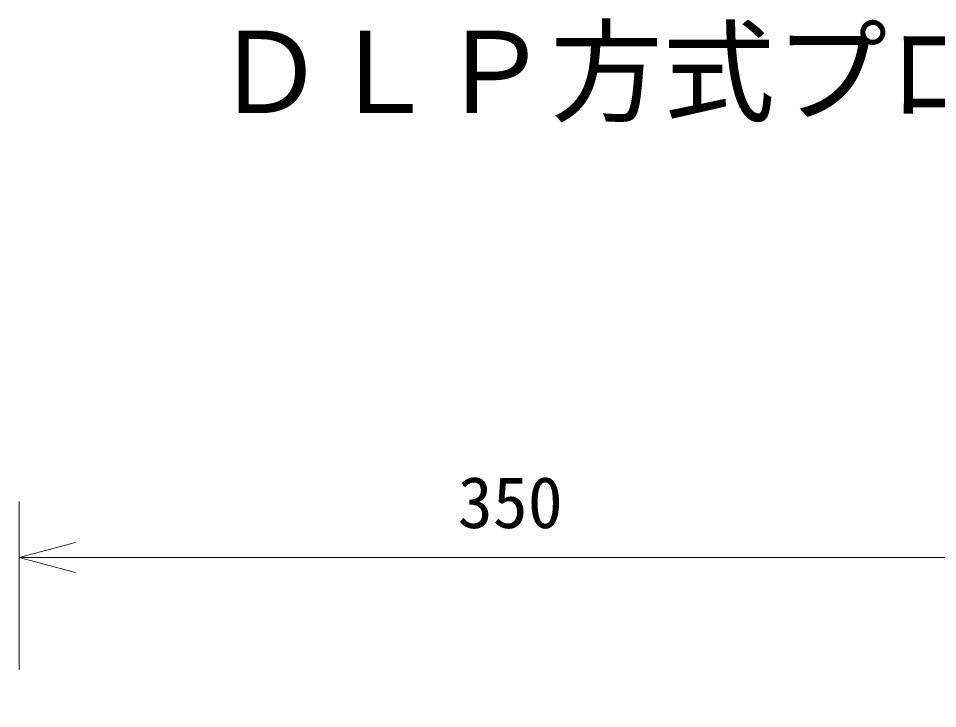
# Model space of a CAD drawing. Units: millimetres, scale not verified. Extents: x -62 to 63, y -57 to 57.
# Drawn here: x -42.45 to -9.7, y 32.15 to 56.75 of the extents above; entities that cross this region are included whole.
import ezdxf
from ezdxf.enums import TextEntityAlignment as Align

# ---------------------------------------------------------------- set-up
doc = ezdxf.new("R2010")
doc.units = ezdxf.units.MM
doc.header["$LTSCALE"] = 0.125
doc.header["$PDMODE"] = 32
doc.header["$PDSIZE"] = 0.0625
doc.layers.add('0-0_0', color=7, linetype='Continuous', lineweight=18)
doc.layers.add('0-5_SUNPO', color=7, linetype='Continuous', lineweight=18)
doc.layers.add('0-1_DEFPOINTS', color=7, linetype='Continuous')
doc.layers.add('0-3_MOJI1', color=7, linetype='Continuous')
doc.styles.add('ＭＳ ゴシック', font='')
doc.styles.get('ＭＳ ゴシック').set_extended_font_data('MS Gothic')

# ---------------------------------------------------------------- blocks, each defined once
blk = doc.blocks.new('_OPEN30')
at = {"layer": '0-0_0'}
blk.add_line((0, 0), (-1, 0), dxfattribs=at)
blk.add_lwpolyline([(-1, 0.26795), (0, 0), (-1, -0.26795)], dxfattribs=at)
blk = doc.blocks.new('D8')
at = {"layer": '0-1_DEFPOINTS'}
for p in [(-10.1618, 34.632), (-45.1618, 28.632), (-10.1618, 28.632)]:
    blk.add_point(p, dxfattribs=at)
at = {"layer": '0-5_SUNPO'}
for p, q in [((-45.1618, 30.632), (-45.1618, 36.632)), ((-10.1618, 30.632), (-10.1618, 36.632)), ((-43.1618, 34.632), (-12.1618, 34.632))]:
    blk.add_line(p, q, dxfattribs=at)
at = {"layer": '0-5_SUNPO', "xscale": 2, "yscale": 2, "rotation": 180}
blk.add_blockref('_OPEN30', (-45.1618, 34.632), dxfattribs=at)
at = {"layer": '0-5_SUNPO', "xscale": 2, "yscale": 2}
blk.add_blockref('_OPEN30', (-10.1618, 34.632), dxfattribs=at)
at = {"layer": '0-5_SUNPO', "style": 'ＭＳ ゴシック'}
blk.add_text('350', height=1.833, dxfattribs=at).set_placement((-29.5368, 35.132), align=Align.BOTTOM_LEFT)

msp = doc.modelspace()

# ---------------------------------------------------------------- block references
at = {"layer": '0-5_SUNPO'}
msp.add_blockref('D8', (2.7403, 2.9036), dxfattribs=at)

# ---------------------------------------------------------------- texts
at = {"layer": '0-3_MOJI1', "style": 'ＭＳ ゴシック'}
msp.add_text('ＤＬＰ方式プロジェクター天吊り金具付', height=2.933, dxfattribs=at).set_placement((-35.4974, 52.4949), align=Align.BOTTOM_LEFT)

doc.saveas('drawing.dxf')
